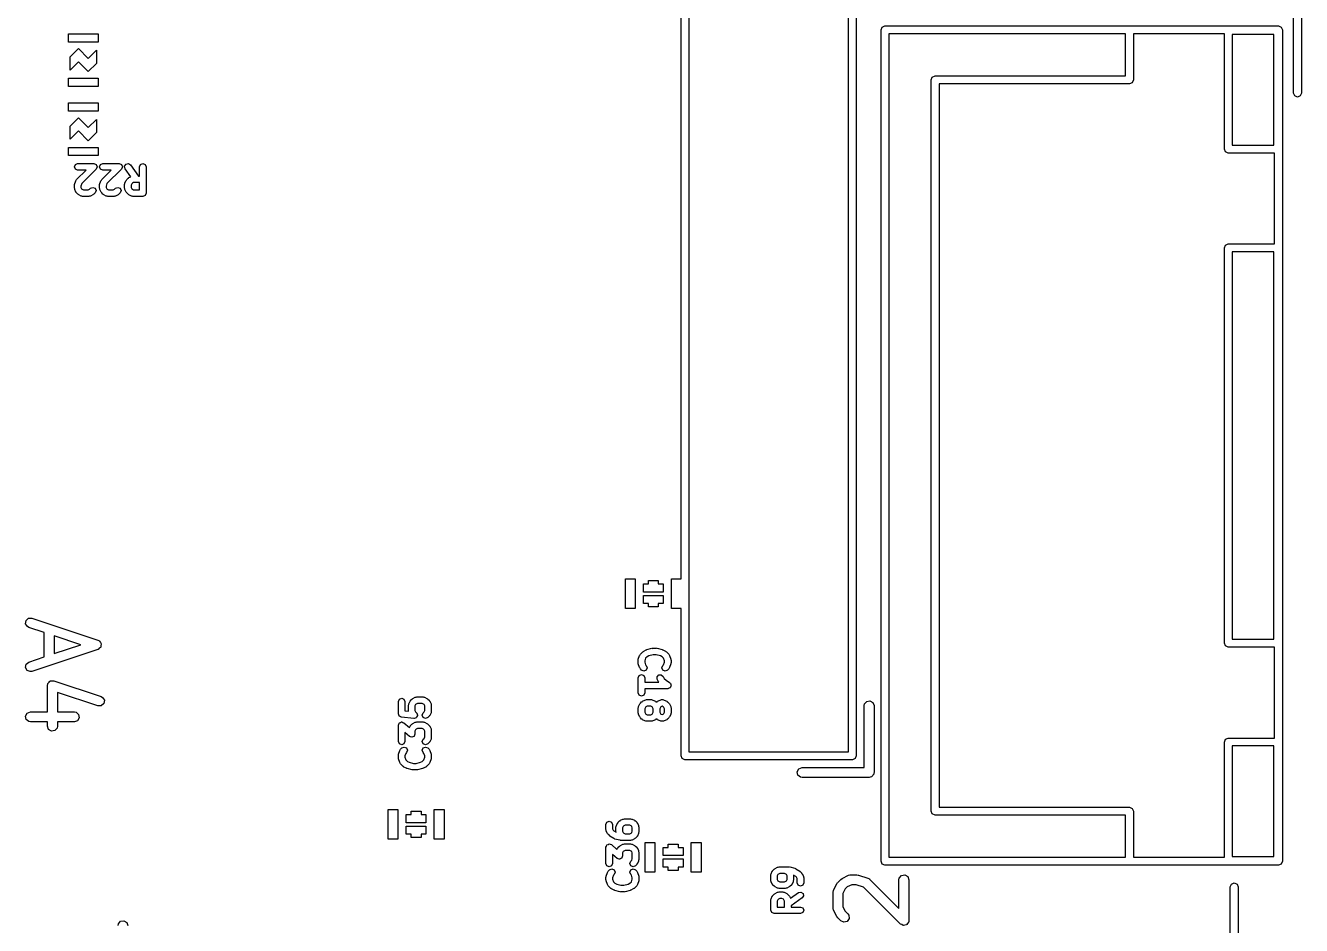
# Model space of a CAD drawing. Extents: x 99.7 to 144.3, y -109.9 to -50.
# Drawn here: x 124.97 to 144.34, y -94.03 to -80.37 of the extents above; entities that cross this region are included whole.
import ezdxf

# ---------------------------------------------------------------- set-up
doc = ezdxf.new("R2010")
doc.units = 0
doc.layers.add('BLACK', color=7, linetype='CONTINUOUS')

msp = doc.modelspace()

# ---------------------------------------------------------------- linework, layer by layer
at = {"layer": 'BLACK', "linetype": 'CONTINUOUS'}
for p, q in [((135.04, -71.2), (135.04, -91.4)), ((137.46, -91.4), (137.46, -71.2)), ((137.58, -71.14), (137.58, -91.46)), ((134.92, -88.775), (134.92, -73.925)), ((144.335, -80.15), (144.335, -81.4)), ((144.215, -81.4), (144.215, -80.21)), ((125.625, -80.625), (125.625, -80.5)), ((125.625, -80.5), (126.075, -80.5)), ((126.075, -80.5), (126.075, -80.625)), ((137.955, -80.44), (137.973, -80.3976)), ((137.955, -93.06), (137.955, -80.44)), ((137.973, -80.3976), (138.015, -80.38)), ((138.015, -80.38), (143.985, -80.38)), ((141.665, -80.5), (138.075, -80.5)), ((138.075, -80.5), (138.075, -93)), ((141.665, -81.14), (141.665, -80.5)), ((143.165, -80.5), (141.785, -80.5)), ((141.785, -80.5), (141.785, -81.2)), ((143.165, -82.25), (143.165, -80.5)), ((143.285, -80.51), (143.285, -82.19)), ((143.915, -80.51), (143.285, -80.51)), ((143.915, -82.19), (143.915, -80.51)), ((143.985, -80.38), (144.027, -80.3976)), ((144.027, -80.3976), (144.045, -80.44)), ((144.045, -80.44), (144.045, -93.06)), ((126.075, -80.625), (125.625, -80.625)), ((125.65, -80.85), (125.775, -80.725)), ((125.775, -80.725), (125.925, -80.875)), ((125.65, -81.05), (125.65, -80.85)), ((125.775, -80.925), (125.65, -81.05)), ((125.925, -81.075), (125.775, -80.925)), ((125.925, -80.875), (126.05, -80.75)), ((126.05, -80.75), (126.05, -80.95)), ((126.05, -80.95), (125.925, -81.075)), ((125.625, -81.3), (125.625, -81.175)), ((125.625, -81.175), (126.075, -81.175)), ((126.075, -81.3), (125.625, -81.3)), ((126.075, -81.175), (126.075, -81.3)), ((138.715, -81.2), (138.733, -81.1576)), ((138.715, -92.3), (138.715, -81.2)), ((138.733, -81.1576), (138.775, -81.14)), ((138.775, -81.14), (141.665, -81.14)), ((141.725, -81.26), (138.835, -81.26)), ((138.835, -81.26), (138.835, -92.24)), ((141.767, -81.2424), (141.725, -81.26)), ((141.785, -81.2), (141.767, -81.2424)), ((144.233, -81.4424), (144.215, -81.4)), ((144.275, -81.46), (144.233, -81.4424)), ((144.317, -81.4424), (144.275, -81.46)), ((144.335, -81.4), (144.317, -81.4424)), ((125.625, -81.675), (125.625, -81.55)), ((125.625, -81.55), (126.075, -81.55)), ((126.075, -81.675), (125.625, -81.675)), ((126.075, -81.55), (126.075, -81.675)), ((125.65, -81.9), (125.775, -81.775)), ((125.65, -82.1), (125.65, -81.9)), ((125.775, -81.775), (125.925, -81.925)), ((125.925, -81.925), (126.05, -81.8)), ((126.05, -81.8), (126.05, -82)), ((125.775, -81.975), (125.65, -82.1)), ((125.925, -82.125), (125.775, -81.975)), ((126.05, -82), (125.925, -82.125)), ((125.625, -82.35), (125.625, -82.225)), ((125.625, -82.225), (126.075, -82.225)), ((126.075, -82.225), (126.075, -82.35)), ((143.183, -82.2924), (143.165, -82.25)), ((143.285, -82.19), (143.915, -82.19)), ((126.075, -82.35), (125.625, -82.35)), ((125.729, -82.4837), (125.764, -82.469)), ((125.764, -82.469), (126.012, -82.469)), ((126.012, -82.469), (126.047, -82.4837)), ((126.11, -82.4837), (126.145, -82.469)), ((126.145, -82.469), (126.393, -82.469)), ((126.393, -82.469), (126.428, -82.4837)), ((126.477, -82.5104), (126.498, -82.4781)), ((126.498, -82.4781), (126.535, -82.4698)), ((126.535, -82.4698), (126.567, -82.4904)), ((126.719, -82.4837), (126.755, -82.469)), ((126.755, -82.469), (126.79, -82.4837)), ((143.225, -82.31), (143.183, -82.2924)), ((143.925, -82.31), (143.225, -82.31)), ((143.925, -83.69), (143.925, -82.31)), ((125.714, -82.519), (125.729, -82.4837)), ((125.729, -82.5544), (125.714, -82.519)), ((125.764, -82.569), (125.729, -82.5544)), ((125.748, -82.7123), (125.891, -82.569)), ((125.891, -82.569), (125.764, -82.569)), ((126.047, -82.5544), (125.827, -82.7746)), ((126.047, -82.4837), (126.062, -82.519)), ((126.062, -82.519), (126.047, -82.5544)), ((126.095, -82.519), (126.11, -82.4837)), ((126.11, -82.5544), (126.095, -82.519)), ((126.145, -82.569), (126.11, -82.5544)), ((126.129, -82.7123), (126.272, -82.569)), ((126.272, -82.569), (126.145, -82.569)), ((126.428, -82.5544), (126.208, -82.7746)), ((126.428, -82.4837), (126.443, -82.519)), ((126.443, -82.519), (126.428, -82.5544)), ((126.485, -82.5477), (126.477, -82.5104)), ((126.571, -82.6696), (126.485, -82.5477)), ((126.542, -82.6839), (126.571, -82.6696)), ((126.567, -82.4904), (126.686, -82.6595)), ((126.686, -82.6595), (126.705, -82.6595)), ((126.705, -82.519), (126.719, -82.4837)), ((126.705, -82.6595), (126.705, -82.519)), ((126.79, -82.4837), (126.805, -82.519)), ((126.805, -82.519), (126.805, -82.919)), ((125.714, -82.8048), (125.717, -82.7972)), ((125.714, -82.8429), (125.714, -82.8048)), ((125.719, -82.8536), (125.714, -82.8429)), ((125.717, -82.7889), (125.736, -82.7318)), ((125.717, -82.7972), (125.717, -82.7889)), ((125.72, -82.8652), (125.719, -82.8536)), ((125.739, -82.9033), (125.72, -82.8652)), ((125.736, -82.7318), (125.744, -82.723)), ((125.744, -82.723), (125.748, -82.7123)), ((125.827, -82.7746), (125.814, -82.8129)), ((125.814, -82.8129), (125.814, -82.8311)), ((125.814, -82.8311), (125.824, -82.8513)), ((125.824, -82.8513), (125.832, -82.8589)), ((125.832, -82.8589), (125.852, -82.869)), ((125.852, -82.869), (125.924, -82.869)), ((125.924, -82.869), (125.944, -82.8589)), ((125.944, -82.8589), (125.958, -82.8456)), ((125.958, -82.8456), (125.993, -82.831)), ((125.993, -82.831), (126.028, -82.8456)), ((126.028, -82.8456), (126.043, -82.881)), ((126.095, -82.8048), (126.098, -82.7972)), ((126.095, -82.8429), (126.095, -82.8048)), ((126.1, -82.8536), (126.095, -82.8429)), ((126.098, -82.789), (126.117, -82.7318)), ((126.098, -82.7972), (126.098, -82.789)), ((126.101, -82.8652), (126.1, -82.8536)), ((126.12, -82.9033), (126.101, -82.8652)), ((126.117, -82.7318), (126.124, -82.723)), ((126.124, -82.723), (126.129, -82.7123)), ((126.208, -82.7746), (126.195, -82.8129)), ((126.195, -82.8129), (126.195, -82.8311)), ((126.195, -82.8311), (126.205, -82.8513)), ((126.205, -82.8513), (126.213, -82.8589)), ((126.213, -82.8589), (126.233, -82.869)), ((126.233, -82.869), (126.305, -82.869)), ((126.305, -82.869), (126.325, -82.8589)), ((126.325, -82.8589), (126.338, -82.8456)), ((126.338, -82.8456), (126.374, -82.831)), ((126.374, -82.831), (126.409, -82.8456)), ((126.409, -82.8456), (126.424, -82.881)), ((126.476, -82.7857), (126.481, -82.775)), ((126.476, -82.8429), (126.476, -82.7857)), ((126.481, -82.8536), (126.476, -82.8429)), ((126.481, -82.7634), (126.501, -82.7253)), ((126.481, -82.775), (126.481, -82.7634)), ((126.481, -82.8652), (126.481, -82.8536)), ((126.501, -82.9033), (126.481, -82.8652)), ((126.501, -82.7253), (126.507, -82.7199)), ((126.507, -82.7199), (126.51, -82.7123)), ((126.51, -82.7123), (126.529, -82.6932)), ((126.529, -82.6932), (126.537, -82.6901)), ((126.537, -82.6901), (126.542, -82.6839)), ((126.586, -82.7772), (126.576, -82.7975)), ((126.576, -82.7975), (126.576, -82.8311)), ((126.576, -82.8311), (126.586, -82.8513)), ((126.594, -82.7697), (126.586, -82.7772)), ((126.586, -82.8513), (126.594, -82.8589)), ((126.614, -82.7595), (126.594, -82.7697)), ((126.594, -82.8589), (126.614, -82.869)), ((126.705, -82.7595), (126.614, -82.7595)), ((126.614, -82.869), (126.705, -82.869)), ((126.705, -82.869), (126.705, -82.7595)), ((125.745, -82.9087), (125.739, -82.9033)), ((125.748, -82.9163), (125.745, -82.9087)), ((125.767, -82.9354), (125.748, -82.9163)), ((125.775, -82.9385), (125.767, -82.9354)), ((125.78, -82.9447), (125.775, -82.9385)), ((125.818, -82.9638), (125.78, -82.9447)), ((125.83, -82.9646), (125.818, -82.9638)), ((125.84, -82.969), (125.83, -82.9646)), ((125.936, -82.969), (125.84, -82.969)), ((125.946, -82.9646), (125.936, -82.969)), ((125.958, -82.9638), (125.946, -82.9646)), ((125.996, -82.9447), (125.958, -82.9638)), ((126.002, -82.9385), (125.996, -82.9447)), ((126.009, -82.9354), (126.002, -82.9385)), ((126.028, -82.9163), (126.009, -82.9354)), ((126.043, -82.881), (126.028, -82.9163)), ((126.126, -82.9087), (126.12, -82.9033)), ((126.129, -82.9163), (126.126, -82.9087)), ((126.148, -82.9354), (126.129, -82.9163)), ((126.156, -82.9385), (126.148, -82.9354)), ((126.161, -82.9447), (126.156, -82.9385)), ((126.199, -82.9638), (126.161, -82.9447)), ((126.211, -82.9646), (126.199, -82.9638)), ((126.221, -82.969), (126.211, -82.9646)), ((126.317, -82.969), (126.221, -82.969)), ((126.327, -82.9646), (126.317, -82.969)), ((126.339, -82.9638), (126.327, -82.9646)), ((126.377, -82.9447), (126.339, -82.9638)), ((126.383, -82.9385), (126.377, -82.9447)), ((126.39, -82.9354), (126.383, -82.9385)), ((126.409, -82.9163), (126.39, -82.9354)), ((126.424, -82.881), (126.409, -82.9163)), ((126.507, -82.9087), (126.501, -82.9033)), ((126.51, -82.9163), (126.507, -82.9087)), ((126.529, -82.9354), (126.51, -82.9163)), ((126.537, -82.9385), (126.529, -82.9354)), ((126.542, -82.9447), (126.537, -82.9385)), ((126.58, -82.9638), (126.542, -82.9447)), ((126.592, -82.9646), (126.58, -82.9638)), ((126.602, -82.969), (126.592, -82.9646)), ((126.755, -82.969), (126.602, -82.969)), ((126.79, -82.9544), (126.755, -82.969)), ((126.805, -82.919), (126.79, -82.9544)), ((143.165, -83.75), (143.183, -83.7076)), ((143.165, -89.75), (143.165, -83.75)), ((143.183, -83.7076), (143.225, -83.69)), ((143.225, -83.69), (143.925, -83.69)), ((143.285, -83.81), (143.285, -89.69)), ((143.915, -83.81), (143.285, -83.81)), ((143.915, -89.69), (143.915, -83.81)), ((134.075, -89.225), (134.075, -88.775)), ((134.075, -88.775), (134.225, -88.775)), ((134.225, -88.775), (134.225, -89.225)), ((134.35, -88.975), (134.35, -88.85)), ((134.35, -88.85), (134.425, -88.85)), ((134.425, -88.85), (134.425, -88.8)), ((134.425, -88.8), (134.575, -88.8)), ((134.575, -88.8), (134.575, -88.85)), ((134.575, -88.85), (134.65, -88.85)), ((134.65, -88.85), (134.65, -88.975)), ((134.775, -89.225), (134.775, -88.775)), ((134.775, -88.775), (134.92, -88.775)), ((134.65, -88.975), (134.35, -88.975)), ((134.35, -89.15), (134.35, -89.025)), ((134.35, -89.025), (134.65, -89.025)), ((134.65, -89.025), (134.65, -89.15)), ((134.225, -89.225), (134.075, -89.225)), ((134.425, -89.15), (134.35, -89.15)), ((134.425, -89.2), (134.425, -89.15)), ((134.575, -89.2), (134.425, -89.2)), ((134.65, -89.15), (134.575, -89.15)), ((134.575, -89.15), (134.575, -89.2)), ((134.92, -89.225), (134.775, -89.225)), ((134.92, -91.46), (134.92, -89.225)), ((124.974, -89.4555), (124.982, -89.4048)), ((124.982, -89.4048), (125.02, -89.3707)), ((125.02, -89.3707), (125.071, -89.3693)), ((125.071, -89.3693), (126.071, -89.7027)), ((125.001, -89.4992), (124.974, -89.4555)), ((125.024, -89.5116), (125.001, -89.4992)), ((125.258, -89.5898), (125.024, -89.5116)), ((125.258, -89.9578), (125.258, -89.5898)), ((125.81, -89.7738), (125.408, -89.6398)), ((125.408, -89.6398), (125.408, -89.9078)), ((125.408, -89.9078), (125.81, -89.7738)), ((126.071, -89.7027), (126.094, -89.7151)), ((126.093, -89.8278), (126.075, -89.8436)), ((126.112, -89.8131), (126.093, -89.8278)), ((126.094, -89.7151), (126.095, -89.7169)), ((126.095, -89.7169), (126.097, -89.7177)), ((126.097, -89.7177), (126.109, -89.7386)), ((126.109, -89.7386), (126.121, -89.7588)), ((126.114, -89.8095), (126.112, -89.811)), ((126.112, -89.811), (126.112, -89.8131)), ((126.117, -89.7861), (126.114, -89.8095)), ((126.122, -89.7628), (126.117, -89.7861)), ((126.121, -89.7588), (126.121, -89.7609)), ((126.121, -89.7609), (126.122, -89.7628)), ((134.402, -89.8467), (134.478, -89.8277)), ((134.478, -89.8277), (134.485, -89.8286)), ((134.485, -89.8286), (134.49, -89.8262)), ((134.49, -89.8262), (134.548, -89.8262)), ((134.548, -89.8262), (134.553, -89.8286)), ((134.553, -89.8286), (134.56, -89.8277)), ((134.56, -89.8277), (134.636, -89.8467)), ((143.183, -89.7924), (143.165, -89.75)), ((143.225, -89.81), (143.183, -89.7924)), ((143.925, -89.81), (143.225, -89.81)), ((143.285, -89.69), (143.915, -89.69)), ((143.925, -91.19), (143.925, -89.81)), ((125.024, -90.036), (125.258, -89.9578)), ((126.071, -89.845), (125.071, -90.1783)), ((126.073, -89.8436), (126.071, -89.845)), ((126.075, -89.8436), (126.073, -89.8436)), ((134.269, -90.0095), (134.272, -90.0019)), ((134.269, -90.0476), (134.269, -90.0095)), ((134.272, -89.9937), (134.291, -89.9366)), ((134.272, -90.0019), (134.272, -89.9937)), ((134.291, -89.9366), (134.298, -89.9278)), ((134.298, -89.9278), (134.303, -89.917)), ((134.303, -89.917), (134.341, -89.8789)), ((134.341, -89.8789), (134.348, -89.8758)), ((134.348, -89.8758), (134.354, -89.8696)), ((134.354, -89.8696), (134.392, -89.8505)), ((134.382, -89.9794), (134.369, -90.0176)), ((134.369, -90.0176), (134.369, -90.0395)), ((134.406, -89.9554), (134.382, -89.9794)), ((134.392, -89.8505), (134.398, -89.8501)), ((134.398, -89.8501), (134.402, -89.8467)), ((134.432, -89.9424), (134.406, -89.9554)), ((134.497, -89.9262), (134.432, -89.9424)), ((134.541, -89.9262), (134.497, -89.9262)), ((134.606, -89.9424), (134.541, -89.9262)), ((134.632, -89.9554), (134.606, -89.9424)), ((134.656, -89.9794), (134.632, -89.9554)), ((134.636, -89.8467), (134.641, -89.8501)), ((134.641, -89.8501), (134.646, -89.8505)), ((134.646, -89.8505), (134.684, -89.8696)), ((134.669, -90.0176), (134.656, -89.9794)), ((134.669, -90.0395), (134.669, -90.0176)), ((134.684, -89.8696), (134.69, -89.8758)), ((134.69, -89.8758), (134.697, -89.8789)), ((134.697, -89.8789), (134.735, -89.917)), ((134.735, -89.917), (134.74, -89.9278)), ((134.74, -89.9278), (134.747, -89.9366)), ((134.747, -89.9366), (134.766, -89.9937)), ((134.766, -89.9937), (134.766, -90.0019)), ((134.766, -90.0019), (134.769, -90.0095)), ((134.769, -90.0095), (134.769, -90.0476)), ((124.973, -90.1181), (124.984, -90.0679)), ((124.998, -90.1633), (124.973, -90.1181)), ((124.984, -90.0679), (125.024, -90.036)), ((125.046, -90.1821), (124.998, -90.1633)), ((125.071, -90.1783), (125.046, -90.1821)), ((134.272, -90.0552), (134.269, -90.0476)), ((134.272, -90.0634), (134.272, -90.0552)), ((134.291, -90.1206), (134.272, -90.0634)), ((134.284, -90.2408), (134.319, -90.2262)), ((134.298, -90.1294), (134.291, -90.1206)), ((134.303, -90.1401), (134.298, -90.1294)), ((134.322, -90.1592), (134.303, -90.1401)), ((134.319, -90.2262), (134.354, -90.2408)), ((134.357, -90.1738), (134.322, -90.1592)), ((134.392, -90.1592), (134.357, -90.1738)), ((134.369, -90.0395), (134.382, -90.0778)), ((134.382, -90.0778), (134.392, -90.0885)), ((134.392, -90.0885), (134.407, -90.1238)), ((134.407, -90.1238), (134.392, -90.1592)), ((134.631, -90.1238), (134.646, -90.0885)), ((134.646, -90.1592), (134.631, -90.1238)), ((134.646, -90.0885), (134.656, -90.0778)), ((134.681, -90.1738), (134.646, -90.1592)), ((134.656, -90.0778), (134.669, -90.0395)), ((134.716, -90.1592), (134.681, -90.1738)), ((134.735, -90.1401), (134.716, -90.1592)), ((134.74, -90.1294), (134.735, -90.1401)), ((134.747, -90.1206), (134.74, -90.1294)), ((134.766, -90.0634), (134.747, -90.1206)), ((134.769, -90.0476), (134.766, -90.0552)), ((134.766, -90.0552), (134.766, -90.0634)), ((125.306, -90.3929), (125.31, -90.3672)), ((125.306, -90.794), (125.306, -90.3929)), ((125.31, -90.3672), (125.314, -90.3628)), ((125.314, -90.3628), (125.315, -90.3571)), ((125.315, -90.3571), (125.33, -90.3436)), ((125.33, -90.3436), (125.343, -90.3279)), ((125.343, -90.3279), (125.349, -90.3269)), ((125.349, -90.3269), (125.353, -90.3231)), ((125.353, -90.3231), (125.374, -90.3225)), ((125.374, -90.3225), (125.394, -90.319)), ((125.394, -90.319), (125.399, -90.3219)), ((125.399, -90.3219), (125.405, -90.3217)), ((125.405, -90.3217), (126.119, -90.5598)), ((134.269, -90.2762), (134.284, -90.2408)), ((134.269, -90.5048), (134.269, -90.2762)), ((134.354, -90.2408), (134.369, -90.2762)), ((134.369, -90.2762), (134.369, -90.3405)), ((134.369, -90.3405), (134.584, -90.3405)), ((134.557, -90.2604), (134.582, -90.2315)), ((134.56, -90.2986), (134.557, -90.2604)), ((134.579, -90.3366), (134.56, -90.2986)), ((134.584, -90.3405), (134.579, -90.3366)), ((134.582, -90.2315), (134.621, -90.2288)), ((134.621, -90.2288), (134.649, -90.2538)), ((134.649, -90.2538), (134.665, -90.2847)), ((134.665, -90.2847), (134.694, -90.3135)), ((134.694, -90.3135), (134.747, -90.3489)), ((134.747, -90.3489), (134.75, -90.3532)), ((134.75, -90.3532), (134.754, -90.3551)), ((134.754, -90.3551), (134.76, -90.3686)), ((134.761, -90.4182), (134.756, -90.4211)), ((134.76, -90.3686), (134.768, -90.3807)), ((134.763, -90.4039), (134.761, -90.4182)), ((134.769, -90.3905), (134.763, -90.4039)), ((134.768, -90.3807), (134.767, -90.3857)), ((134.767, -90.3857), (134.769, -90.3905)), ((126.072, -90.7021), (125.456, -90.4969)), ((125.456, -90.4969), (125.456, -90.794)), ((126.119, -90.5598), (126.142, -90.5722)), ((126.142, -90.5722), (126.169, -90.6159)), ((130.631, -90.6333), (130.646, -90.598)), ((130.646, -90.598), (130.681, -90.5833)), ((130.681, -90.5833), (130.716, -90.598)), ((130.716, -90.598), (130.731, -90.6333)), ((130.817, -90.617), (130.836, -90.598)), ((130.836, -90.598), (130.844, -90.5948)), ((130.844, -90.5948), (130.849, -90.5886)), ((130.849, -90.5886), (130.887, -90.5696)), ((130.887, -90.5696), (130.899, -90.5687)), ((130.899, -90.5687), (130.91, -90.5643)), ((130.91, -90.5643), (131.005, -90.5643)), ((131.005, -90.5643), (131.016, -90.5687)), ((131.016, -90.5687), (131.027, -90.5696)), ((131.027, -90.5696), (131.065, -90.5886)), ((131.065, -90.5886), (131.071, -90.5948)), ((131.071, -90.5948), (131.078, -90.598)), ((131.078, -90.598), (131.097, -90.617)), ((134.284, -90.5401), (134.269, -90.5048)), ((134.319, -90.5548), (134.284, -90.5401)), ((134.354, -90.5401), (134.319, -90.5548)), ((134.335, -90.6315), (134.373, -90.6124)), ((134.369, -90.5048), (134.354, -90.5401)), ((134.719, -90.4405), (134.369, -90.4405)), ((134.369, -90.4405), (134.369, -90.5048)), ((134.373, -90.6124), (134.384, -90.6116)), ((134.384, -90.6116), (134.395, -90.6071)), ((134.395, -90.6071), (134.471, -90.6071)), ((134.471, -90.6071), (134.482, -90.6116)), ((134.482, -90.6116), (134.494, -90.6124)), ((134.494, -90.6124), (134.532, -90.6315)), ((134.563, -90.6315), (134.601, -90.6124)), ((134.601, -90.6124), (134.613, -90.6116)), ((134.613, -90.6116), (134.624, -90.6071)), ((134.624, -90.6071), (134.643, -90.6071)), ((134.643, -90.6071), (134.654, -90.6116)), ((134.654, -90.6116), (134.665, -90.6124)), ((134.665, -90.6124), (134.703, -90.6315)), ((134.724, -90.4385), (134.719, -90.4405)), ((134.729, -90.4395), (134.724, -90.4385)), ((134.741, -90.4314), (134.729, -90.4395)), ((134.754, -90.4258), (134.741, -90.4314)), ((134.756, -90.4211), (134.754, -90.4258)), ((124.999, -90.8116), (125.048, -90.794)), ((125.048, -90.794), (125.306, -90.794)), ((125.456, -90.794), (125.714, -90.794)), ((125.714, -90.794), (125.74, -90.7986)), ((125.74, -90.7986), (125.779, -90.8315)), ((126.123, -90.7007), (126.072, -90.7021)), ((126.161, -90.6667), (126.123, -90.7007)), ((126.169, -90.6159), (126.161, -90.6667)), ((130.631, -90.8238), (130.631, -90.6333)), ((130.731, -90.6333), (130.731, -90.7786)), ((130.731, -90.7786), (130.783, -90.7838)), ((130.783, -90.6905), (130.788, -90.6797)), ((130.783, -90.7838), (130.783, -90.6905)), ((130.788, -90.6797), (130.789, -90.6681)), ((130.789, -90.6681), (130.808, -90.63)), ((130.808, -90.63), (130.814, -90.6246)), ((130.814, -90.6246), (130.817, -90.617)), ((130.893, -90.682), (130.883, -90.7023)), ((130.883, -90.7023), (130.883, -90.7739)), ((130.883, -90.7739), (130.893, -90.7942)), ((130.901, -90.6744), (130.893, -90.682)), ((130.893, -90.7942), (130.907, -90.8075)), ((130.921, -90.6643), (130.901, -90.6744)), ((130.907, -90.8075), (130.908, -90.8099)), ((130.993, -90.6643), (130.921, -90.6643)), ((131.013, -90.6744), (130.993, -90.6643)), ((130.993, -90.8429), (131.008, -90.8075)), ((131.008, -90.8075), (131.021, -90.7942)), ((131.021, -90.682), (131.013, -90.6744)), ((131.031, -90.7023), (131.021, -90.682)), ((131.021, -90.7942), (131.031, -90.7739)), ((131.031, -90.7739), (131.031, -90.7023)), ((131.097, -90.617), (131.1, -90.6246)), ((131.1, -90.6246), (131.107, -90.63)), ((131.107, -90.63), (131.126, -90.6681)), ((131.126, -90.6681), (131.126, -90.6797)), ((131.126, -90.6797), (131.131, -90.6905)), ((131.131, -90.7857), (131.126, -90.7965)), ((131.126, -90.7965), (131.126, -90.8081)), ((131.131, -90.6905), (131.131, -90.7857)), ((134.269, -90.7333), (134.274, -90.7226)), ((134.269, -90.8095), (134.269, -90.7333)), ((134.274, -90.711), (134.293, -90.6729)), ((134.274, -90.7226), (134.274, -90.711)), ((134.293, -90.6729), (134.3, -90.6675)), ((134.3, -90.6675), (134.303, -90.6599)), ((134.303, -90.6599), (134.322, -90.6408)), ((134.322, -90.6408), (134.329, -90.6377)), ((134.329, -90.6377), (134.335, -90.6315)), ((134.379, -90.7249), (134.369, -90.7451)), ((134.369, -90.7451), (134.369, -90.7977)), ((134.369, -90.7977), (134.379, -90.818)), ((134.387, -90.7173), (134.379, -90.7249)), ((134.407, -90.7071), (134.387, -90.7173)), ((134.46, -90.7071), (134.407, -90.7071)), ((134.48, -90.7173), (134.46, -90.7071)), ((134.487, -90.7249), (134.48, -90.7173)), ((134.498, -90.7451), (134.487, -90.7249)), ((134.487, -90.818), (134.498, -90.7977)), ((134.498, -90.7977), (134.498, -90.7451)), ((134.532, -90.6315), (134.537, -90.6377)), ((134.537, -90.6377), (134.545, -90.6408)), ((134.545, -90.6408), (134.548, -90.6436)), ((134.548, -90.6436), (134.55, -90.6408)), ((134.55, -90.6408), (134.558, -90.6377)), ((134.558, -90.6377), (134.563, -90.6315)), ((134.608, -90.7249), (134.598, -90.7451)), ((134.598, -90.7451), (134.598, -90.7977)), ((134.598, -90.7977), (134.608, -90.818)), ((134.615, -90.7173), (134.608, -90.7249)), ((134.633, -90.7083), (134.615, -90.7173)), ((134.651, -90.7173), (134.633, -90.7083)), ((134.659, -90.7249), (134.651, -90.7173)), ((134.669, -90.7451), (134.659, -90.7249)), ((134.659, -90.818), (134.669, -90.7977)), ((134.669, -90.7977), (134.669, -90.7451)), ((134.703, -90.6315), (134.709, -90.6377)), ((134.709, -90.6377), (134.716, -90.6408)), ((134.716, -90.6408), (134.735, -90.6599)), ((134.735, -90.6599), (134.739, -90.6675)), ((134.739, -90.6675), (134.745, -90.6729)), ((134.745, -90.6729), (134.764, -90.711)), ((134.764, -90.711), (134.765, -90.7226)), ((134.765, -90.7226), (134.769, -90.7333)), ((134.769, -90.7333), (134.769, -90.8095)), ((137.699, -90.698), (137.704, -90.6723)), ((137.699, -91.639), (137.699, -90.698)), ((137.704, -90.6723), (137.737, -90.633)), ((137.737, -90.633), (137.787, -90.6241)), ((137.787, -90.6241), (137.831, -90.6498)), ((137.831, -90.6498), (137.849, -90.698)), ((137.849, -90.698), (137.849, -91.714)), ((124.974, -90.856), (124.999, -90.8116)), ((124.983, -90.9065), (124.974, -90.856)), ((125.022, -90.9395), (124.983, -90.9065)), ((125.048, -90.944), (125.022, -90.9395)), ((125.306, -90.944), (125.048, -90.944)), ((125.306, -91.0119), (125.306, -90.944)), ((125.714, -90.944), (125.456, -90.944)), ((125.456, -90.944), (125.456, -91.0119)), ((125.762, -90.9265), (125.714, -90.944)), ((125.788, -90.8821), (125.762, -90.9265)), ((125.779, -90.8315), (125.788, -90.8821)), ((130.637, -90.8394), (130.631, -90.8238)), ((130.631, -90.9952), (130.638, -90.979)), ((130.631, -91.2429), (130.631, -90.9952)), ((130.642, -90.8555), (130.637, -90.8394)), ((130.638, -90.979), (130.643, -90.9623)), ((130.645, -90.8567), (130.642, -90.8555)), ((130.643, -90.9623), (130.645, -90.9615)), ((130.646, -90.8592), (130.645, -90.8567)), ((130.645, -90.9615), (130.646, -90.9599)), ((130.661, -90.8656), (130.646, -90.8592)), ((130.646, -90.9599), (130.662, -90.9532)), ((130.676, -90.8736), (130.661, -90.8656)), ((130.662, -90.9532), (130.678, -90.9453)), ((130.866, -90.8926), (130.676, -90.8736)), ((130.678, -90.9453), (130.679, -90.9459)), ((130.679, -90.9459), (130.681, -90.9452)), ((130.681, -90.9452), (130.697, -90.952)), ((130.697, -90.952), (130.714, -90.9576)), ((130.714, -90.9576), (130.798, -91.0309)), ((130.814, -91.0056), (130.817, -90.998)), ((130.817, -90.998), (130.836, -90.9789)), ((130.836, -90.9789), (130.844, -90.9758)), ((130.844, -90.9758), (130.849, -90.9696)), ((130.849, -90.9696), (130.887, -90.9505)), ((130.869, -90.8918), (130.866, -90.8926)), ((130.871, -90.8929), (130.869, -90.8918)), ((130.887, -90.8864), (130.871, -90.8929)), ((130.903, -90.8816), (130.887, -90.8864)), ((130.887, -90.9505), (130.899, -90.9497)), ((130.899, -90.9497), (130.91, -90.9452)), ((130.904, -90.8792), (130.903, -90.8816)), ((130.907, -90.8782), (130.904, -90.8792)), ((130.913, -90.8627), (130.907, -90.8782)), ((130.908, -90.8099), (130.91, -90.8112)), ((130.91, -90.8112), (130.915, -90.8273)), ((130.91, -90.9452), (131.005, -90.9452)), ((130.921, -90.8478), (130.913, -90.8627)), ((130.915, -90.8273), (130.921, -90.8429)), ((130.921, -90.8429), (130.92, -90.8453)), ((130.92, -90.8453), (130.921, -90.8478)), ((131.008, -90.8782), (130.993, -90.8429)), ((131.005, -90.9452), (131.016, -90.9497)), ((131.043, -90.8929), (131.008, -90.8782)), ((131.016, -90.9497), (131.027, -90.9505)), ((131.027, -90.9505), (131.065, -90.9696)), ((131.078, -90.8782), (131.043, -90.8929)), ((131.065, -90.9696), (131.071, -90.9758)), ((131.071, -90.9758), (131.078, -90.9789)), ((131.097, -90.8592), (131.078, -90.8782)), ((131.078, -90.9789), (131.097, -90.998)), ((131.1, -90.8516), (131.097, -90.8592)), ((131.097, -90.998), (131.1, -91.0056)), ((131.107, -90.8462), (131.1, -90.8516)), ((131.126, -90.8081), (131.107, -90.8462)), ((134.274, -90.8203), (134.269, -90.8095)), ((134.274, -90.8319), (134.274, -90.8203)), ((134.293, -90.87), (134.274, -90.8319)), ((134.3, -90.8754), (134.293, -90.87)), ((134.303, -90.883), (134.3, -90.8754)), ((134.322, -90.902), (134.303, -90.883)), ((134.329, -90.9052), (134.322, -90.902)), ((134.335, -90.9114), (134.329, -90.9052)), ((134.373, -90.9304), (134.335, -90.9114)), ((134.384, -90.9313), (134.373, -90.9304)), ((134.379, -90.818), (134.387, -90.8256)), ((134.395, -90.9357), (134.384, -90.9313)), ((134.387, -90.8256), (134.407, -90.8357)), ((134.471, -90.9357), (134.395, -90.9357)), ((134.407, -90.8357), (134.46, -90.8357)), ((134.46, -90.8357), (134.48, -90.8256)), ((134.482, -90.9313), (134.471, -90.9357)), ((134.48, -90.8256), (134.487, -90.818)), ((134.494, -90.9304), (134.482, -90.9313)), ((134.532, -90.9114), (134.494, -90.9304)), ((134.537, -90.9052), (134.532, -90.9114)), ((134.545, -90.902), (134.537, -90.9052)), ((134.548, -90.8993), (134.545, -90.902)), ((134.55, -90.902), (134.548, -90.8993)), ((134.558, -90.9052), (134.55, -90.902)), ((134.563, -90.9114), (134.558, -90.9052)), ((134.601, -90.9304), (134.563, -90.9114)), ((134.613, -90.9313), (134.601, -90.9304)), ((134.608, -90.818), (134.615, -90.8256)), ((134.624, -90.9357), (134.613, -90.9313)), ((134.615, -90.8256), (134.633, -90.8346)), ((134.643, -90.9357), (134.624, -90.9357)), ((134.633, -90.8346), (134.651, -90.8256)), ((134.654, -90.9313), (134.643, -90.9357)), ((134.651, -90.8256), (134.659, -90.818)), ((134.665, -90.9304), (134.654, -90.9313)), ((134.703, -90.9114), (134.665, -90.9304)), ((134.709, -90.9052), (134.703, -90.9114)), ((134.716, -90.902), (134.709, -90.9052)), ((134.735, -90.883), (134.716, -90.902)), ((134.739, -90.8754), (134.735, -90.883)), ((134.745, -90.87), (134.739, -90.8754)), ((134.764, -90.8319), (134.745, -90.87)), ((134.765, -90.8203), (134.764, -90.8319)), ((134.769, -90.8095), (134.765, -90.8203)), ((125.323, -91.0601), (125.306, -91.0119)), ((125.368, -91.0858), (125.323, -91.0601)), ((125.418, -91.0769), (125.368, -91.0858)), ((125.451, -91.0376), (125.418, -91.0769)), ((125.456, -91.0119), (125.451, -91.0376)), ((130.8, -91.1662), (130.731, -91.1054)), ((130.731, -91.1054), (130.731, -91.2429)), ((130.798, -91.0309), (130.808, -91.011)), ((130.817, -91.1718), (130.8, -91.1662)), ((130.808, -91.011), (130.814, -91.0056)), ((130.833, -91.1786), (130.817, -91.1718)), ((130.835, -91.1779), (130.833, -91.1786)), ((130.837, -91.1785), (130.835, -91.1779)), ((130.852, -91.1707), (130.837, -91.1785)), ((130.869, -91.1639), (130.852, -91.1707)), ((130.871, -91.1615), (130.869, -91.1623)), ((130.869, -91.1623), (130.869, -91.1639)), ((130.877, -91.1448), (130.871, -91.1615)), ((130.883, -91.1286), (130.877, -91.1448)), ((130.893, -91.063), (130.883, -91.0832)), ((130.883, -91.0832), (130.883, -91.1286)), ((130.901, -91.0554), (130.893, -91.063)), ((130.921, -91.0452), (130.901, -91.0554)), ((130.993, -91.0452), (130.921, -91.0452)), ((131.013, -91.0554), (130.993, -91.0452)), ((131.008, -91.2075), (131.021, -91.1942)), ((131.021, -91.063), (131.013, -91.0554)), ((131.031, -91.0832), (131.021, -91.063)), ((131.021, -91.1942), (131.031, -91.1739)), ((131.031, -91.1739), (131.031, -91.0832)), ((131.1, -91.0056), (131.107, -91.011)), ((131.107, -91.011), (131.126, -91.0491)), ((131.126, -91.0491), (131.126, -91.0607)), ((131.126, -91.0607), (131.131, -91.0714)), ((131.131, -91.1857), (131.126, -91.1965)), ((131.131, -91.0714), (131.131, -91.1857)), ((143.183, -91.2076), (143.225, -91.19)), ((143.225, -91.19), (143.925, -91.19)), ((130.646, -91.2782), (130.631, -91.2429)), ((130.634, -91.4366), (130.653, -91.3794)), ((130.681, -91.2929), (130.646, -91.2782)), ((130.653, -91.3794), (130.66, -91.3706)), ((130.66, -91.3706), (130.665, -91.3599)), ((130.665, -91.3599), (130.684, -91.3408)), ((130.716, -91.2782), (130.681, -91.2929)), ((130.684, -91.3408), (130.719, -91.3262)), ((130.731, -91.2429), (130.716, -91.2782)), ((130.719, -91.3262), (130.754, -91.3408)), ((130.754, -91.3408), (130.769, -91.3762)), ((130.769, -91.3762), (130.754, -91.4115)), ((130.993, -91.2429), (131.008, -91.2075)), ((131.008, -91.2782), (130.993, -91.2429)), ((130.993, -91.3762), (131.008, -91.3408)), ((131.008, -91.4115), (130.993, -91.3762)), ((131.043, -91.2929), (131.008, -91.2782)), ((131.008, -91.3408), (131.043, -91.3262)), ((131.078, -91.2782), (131.043, -91.2929)), ((131.043, -91.3262), (131.078, -91.3408)), ((131.097, -91.2592), (131.078, -91.2782)), ((131.078, -91.3408), (131.097, -91.3599)), ((131.1, -91.2516), (131.097, -91.2592)), ((131.097, -91.3599), (131.102, -91.3706)), ((131.107, -91.2462), (131.1, -91.2516)), ((131.102, -91.3706), (131.109, -91.3794)), ((131.126, -91.2081), (131.107, -91.2462)), ((131.109, -91.3794), (131.128, -91.4366)), ((131.126, -91.1965), (131.126, -91.2081)), ((143.165, -91.25), (143.183, -91.2076)), ((143.165, -93), (143.165, -91.25)), ((143.285, -91.31), (143.285, -92.99)), ((143.915, -91.31), (143.285, -91.31)), ((143.915, -92.99), (143.915, -91.31)), ((130.631, -91.4524), (130.634, -91.4448)), ((130.631, -91.4905), (130.631, -91.4524)), ((130.634, -91.4981), (130.631, -91.4905)), ((130.634, -91.4448), (130.634, -91.4366)), ((130.634, -91.5063), (130.634, -91.4981)), ((130.653, -91.5634), (130.634, -91.5063)), ((130.66, -91.5722), (130.653, -91.5634)), ((130.665, -91.583), (130.66, -91.5722)), ((130.744, -91.4222), (130.731, -91.4605)), ((130.731, -91.4605), (130.731, -91.4824)), ((130.731, -91.4824), (130.744, -91.5206)), ((130.754, -91.4115), (130.744, -91.4222)), ((130.744, -91.5206), (130.768, -91.5446)), ((130.768, -91.5446), (130.794, -91.5576)), ((130.794, -91.5576), (130.859, -91.5738)), ((130.859, -91.5738), (130.903, -91.5738)), ((130.903, -91.5738), (130.968, -91.5576)), ((130.968, -91.5576), (130.994, -91.5446)), ((130.994, -91.5446), (131.018, -91.5206)), ((131.018, -91.4222), (131.008, -91.4115)), ((131.031, -91.4605), (131.018, -91.4222)), ((131.018, -91.5206), (131.031, -91.4824)), ((131.031, -91.4824), (131.031, -91.4605)), ((131.102, -91.5722), (131.097, -91.583)), ((131.109, -91.5634), (131.102, -91.5722)), ((131.128, -91.5063), (131.109, -91.5634)), ((131.128, -91.4366), (131.128, -91.4448)), ((131.128, -91.4448), (131.131, -91.4524)), ((131.131, -91.4905), (131.128, -91.4981)), ((131.128, -91.4981), (131.128, -91.5063)), ((131.131, -91.4524), (131.131, -91.4905)), ((134.938, -91.5024), (134.92, -91.46)), ((134.98, -91.52), (134.938, -91.5024)), ((137.52, -91.52), (134.98, -91.52)), ((135.04, -91.4), (137.46, -91.4)), ((137.562, -91.5024), (137.52, -91.52)), ((137.58, -91.46), (137.562, -91.5024)), ((130.703, -91.6211), (130.665, -91.583)), ((130.71, -91.6242), (130.703, -91.6211)), ((130.716, -91.6304), (130.71, -91.6242)), ((130.754, -91.6495), (130.716, -91.6304)), ((130.759, -91.6499), (130.754, -91.6495)), ((130.764, -91.6533), (130.759, -91.6499)), ((130.84, -91.6723), (130.764, -91.6533)), ((130.847, -91.6714), (130.84, -91.6723)), ((130.852, -91.6738), (130.847, -91.6714)), ((130.91, -91.6738), (130.852, -91.6738)), ((130.915, -91.6714), (130.91, -91.6738)), ((130.922, -91.6723), (130.915, -91.6714)), ((130.998, -91.6533), (130.922, -91.6723)), ((131.002, -91.6499), (130.998, -91.6533)), ((131.008, -91.6495), (131.002, -91.6499)), ((131.046, -91.6304), (131.008, -91.6495)), ((131.052, -91.6242), (131.046, -91.6304)), ((131.059, -91.6211), (131.052, -91.6242)), ((131.097, -91.583), (131.059, -91.6211)), ((136.684, -91.701), (136.71, -91.6565)), ((136.693, -91.7515), (136.684, -91.701)), ((136.732, -91.7845), (136.693, -91.7515)), ((136.71, -91.6565), (136.758, -91.639)), ((136.758, -91.639), (137.699, -91.639)), ((137.816, -91.7738), (137.812, -91.779)), ((137.822, -91.7715), (137.816, -91.7738)), ((137.832, -91.7546), (137.822, -91.7715)), ((137.844, -91.7397), (137.832, -91.7546)), ((137.846, -91.7299), (137.844, -91.7397)), ((137.848, -91.727), (137.846, -91.7299)), ((137.849, -91.714), (137.847, -91.7237)), ((137.847, -91.7237), (137.848, -91.727)), ((136.758, -91.789), (136.732, -91.7845)), ((137.774, -91.789), (136.758, -91.789)), ((137.792, -91.7823), (137.774, -91.789)), ((137.812, -91.779), (137.792, -91.7823)), ((130.475, -92.725), (130.475, -92.275)), ((130.475, -92.275), (130.625, -92.275)), ((130.625, -92.275), (130.625, -92.725)), ((130.75, -92.475), (130.75, -92.35)), ((130.75, -92.35), (130.825, -92.35)), ((130.825, -92.35), (130.825, -92.3)), ((130.825, -92.3), (130.975, -92.3)), ((130.975, -92.3), (130.975, -92.35)), ((130.975, -92.35), (131.05, -92.35)), ((131.05, -92.35), (131.05, -92.475)), ((131.175, -92.725), (131.175, -92.275)), ((131.175, -92.275), (131.325, -92.275)), ((131.325, -92.275), (131.325, -92.725)), ((138.733, -92.3424), (138.715, -92.3)), ((138.775, -92.36), (138.733, -92.3424)), ((138.835, -92.24), (141.725, -92.24)), ((141.725, -92.24), (141.767, -92.2576)), ((141.767, -92.2576), (141.785, -92.3)), ((141.785, -92.3), (141.785, -93)), ((131.05, -92.475), (130.75, -92.475)), ((130.75, -92.65), (130.75, -92.525)), ((130.75, -92.525), (131.05, -92.525)), ((131.05, -92.525), (131.05, -92.65)), ((133.781, -92.5024), (133.796, -92.467)), ((133.781, -92.5786), (133.781, -92.5024)), ((133.796, -92.467), (133.831, -92.4524)), ((133.831, -92.4524), (133.866, -92.467)), ((133.866, -92.467), (133.881, -92.5024)), ((133.881, -92.5024), (133.881, -92.5668)), ((133.933, -92.5405), (133.938, -92.5297)), ((133.933, -92.6167), (133.933, -92.5405)), ((133.938, -92.5297), (133.939, -92.5181)), ((133.939, -92.5181), (133.958, -92.48)), ((133.958, -92.48), (133.964, -92.4746)), ((133.964, -92.4746), (133.967, -92.467)), ((133.967, -92.467), (133.986, -92.448)), ((133.986, -92.448), (133.994, -92.4448)), ((133.994, -92.4448), (133.999, -92.4386)), ((133.999, -92.4386), (134.037, -92.4196)), ((134.043, -92.532), (134.033, -92.5523)), ((134.037, -92.4196), (134.049, -92.4187)), ((134.051, -92.5244), (134.043, -92.532)), ((134.049, -92.4187), (134.06, -92.4143)), ((134.071, -92.5143), (134.051, -92.5244)), ((134.06, -92.4143), (134.155, -92.4143)), ((134.143, -92.5143), (134.071, -92.5143)), ((134.163, -92.5244), (134.143, -92.5143)), ((134.155, -92.4143), (134.166, -92.4187)), ((134.171, -92.532), (134.163, -92.5244)), ((134.166, -92.4187), (134.177, -92.4196)), ((134.181, -92.5523), (134.171, -92.532)), ((134.177, -92.4196), (134.215, -92.4386)), ((134.215, -92.4386), (134.221, -92.4448)), ((134.221, -92.4448), (134.228, -92.448)), ((134.228, -92.448), (134.247, -92.467)), ((134.247, -92.467), (134.25, -92.4746)), ((134.25, -92.4746), (134.257, -92.48)), ((134.257, -92.48), (134.276, -92.5181)), ((134.276, -92.5181), (134.276, -92.5297)), ((134.276, -92.5297), (134.281, -92.5405)), ((134.281, -92.5405), (134.281, -92.6167)), ((141.665, -92.36), (138.775, -92.36)), ((141.665, -93), (141.665, -92.36)), ((130.625, -92.725), (130.475, -92.725)), ((130.825, -92.65), (130.75, -92.65)), ((130.825, -92.7), (130.825, -92.65)), ((130.975, -92.7), (130.825, -92.7)), ((131.05, -92.65), (130.975, -92.65)), ((130.975, -92.65), (130.975, -92.7)), ((131.325, -92.725), (131.175, -92.725)), ((133.785, -92.5893), (133.781, -92.5786)), ((133.786, -92.6009), (133.785, -92.5893)), ((133.805, -92.639), (133.786, -92.6009)), ((133.811, -92.6444), (133.805, -92.639)), ((133.815, -92.652), (133.811, -92.6444)), ((133.834, -92.6711), (133.815, -92.652)), ((133.838, -92.673), (133.834, -92.6711)), ((133.841, -92.6773), (133.838, -92.673)), ((133.898, -92.7154), (133.841, -92.6773)), ((133.881, -92.5668), (133.891, -92.587)), ((133.891, -92.587), (133.901, -92.5969)), ((133.907, -92.7171), (133.898, -92.7154)), ((133.901, -92.5969), (133.934, -92.6192)), ((133.914, -92.7223), (133.907, -92.7171)), ((133.99, -92.7414), (133.914, -92.7223)), ((133.934, -92.6192), (133.933, -92.6167)), ((133.997, -92.7404), (133.99, -92.7414)), ((134.002, -92.7429), (133.997, -92.7404)), ((134.155, -92.7429), (134.002, -92.7429)), ((134.033, -92.5523), (134.033, -92.6049)), ((134.033, -92.6049), (134.043, -92.6251)), ((134.043, -92.6251), (134.051, -92.6327)), ((134.051, -92.6327), (134.071, -92.6429)), ((134.071, -92.6429), (134.143, -92.6429)), ((134.143, -92.6429), (134.163, -92.6327)), ((134.166, -92.7384), (134.155, -92.7429)), ((134.163, -92.6327), (134.171, -92.6251)), ((134.177, -92.7376), (134.166, -92.7384)), ((134.171, -92.6251), (134.181, -92.6049)), ((134.215, -92.7185), (134.177, -92.7376)), ((134.181, -92.6049), (134.181, -92.5523)), ((134.221, -92.7123), (134.215, -92.7185)), ((134.228, -92.7092), (134.221, -92.7123)), ((134.247, -92.6901), (134.228, -92.7092)), ((134.25, -92.6825), (134.247, -92.6901)), ((134.257, -92.6771), (134.25, -92.6825)), ((134.276, -92.639), (134.257, -92.6771)), ((134.281, -92.6167), (134.276, -92.6274)), ((134.276, -92.6274), (134.276, -92.639)), ((133.781, -92.8452), (133.788, -92.829)), ((133.781, -93.0929), (133.781, -92.8452)), ((133.788, -92.829), (133.793, -92.8123)), ((133.793, -92.8123), (133.795, -92.8115)), ((133.795, -92.8115), (133.796, -92.8099)), ((133.796, -92.8099), (133.812, -92.8032)), ((133.812, -92.8032), (133.828, -92.7953)), ((133.828, -92.7953), (133.829, -92.7959)), ((133.829, -92.7959), (133.831, -92.7952)), ((133.831, -92.7952), (133.847, -92.802)), ((133.847, -92.802), (133.864, -92.8076)), ((133.864, -92.8076), (133.948, -92.8809)), ((133.948, -92.8809), (133.958, -92.861)), ((133.958, -92.861), (133.964, -92.8556)), ((133.964, -92.8556), (133.967, -92.848)), ((133.967, -92.848), (133.986, -92.8289)), ((133.986, -92.8289), (133.994, -92.8258)), ((133.994, -92.8258), (133.999, -92.8196)), ((133.999, -92.8196), (134.037, -92.8005)), ((134.043, -92.913), (134.033, -92.9332)), ((134.033, -92.9332), (134.033, -92.9786)), ((134.037, -92.8005), (134.049, -92.7997)), ((134.051, -92.9054), (134.043, -92.913)), ((134.049, -92.7997), (134.06, -92.7952)), ((134.071, -92.8952), (134.051, -92.9054)), ((134.06, -92.7952), (134.155, -92.7952)), ((134.143, -92.8952), (134.071, -92.8952)), ((134.163, -92.9054), (134.143, -92.8952)), ((134.155, -92.7952), (134.166, -92.7997)), ((134.171, -92.913), (134.163, -92.9054)), ((134.166, -92.7997), (134.177, -92.8005)), ((134.181, -92.9332), (134.171, -92.913)), ((134.177, -92.8005), (134.215, -92.8196)), ((134.181, -93.0239), (134.181, -92.9332)), ((134.215, -92.8196), (134.221, -92.8258)), ((134.221, -92.8258), (134.228, -92.8289)), ((134.228, -92.8289), (134.247, -92.848)), ((134.247, -92.848), (134.25, -92.8556)), ((134.25, -92.8556), (134.257, -92.861)), ((134.257, -92.861), (134.276, -92.8991)), ((134.276, -92.8991), (134.276, -92.9107)), ((134.276, -92.9107), (134.281, -92.9214)), ((134.281, -92.9214), (134.281, -93.0357)), ((134.375, -93.225), (134.375, -92.775)), ((134.375, -92.775), (134.525, -92.775)), ((134.525, -92.775), (134.525, -93.225)), ((134.65, -92.975), (134.65, -92.85)), ((134.65, -92.85), (134.725, -92.85)), ((134.725, -92.85), (134.725, -92.8)), ((134.725, -92.8), (134.875, -92.8)), ((134.875, -92.8), (134.875, -92.85)), ((134.875, -92.85), (134.95, -92.85)), ((134.95, -92.85), (134.95, -92.975)), ((135.075, -93.225), (135.075, -92.775)), ((135.075, -92.775), (135.225, -92.775)), ((135.225, -92.775), (135.225, -93.225)), ((133.796, -93.1282), (133.781, -93.0929)), ((133.831, -93.1429), (133.796, -93.1282)), ((133.866, -93.1282), (133.831, -93.1429)), ((133.881, -93.0929), (133.866, -93.1282)), ((133.95, -93.0162), (133.881, -92.9554)), ((133.881, -92.9554), (133.881, -93.0929)), ((133.967, -93.0218), (133.95, -93.0162)), ((133.983, -93.0286), (133.967, -93.0218)), ((133.985, -93.0279), (133.983, -93.0286)), ((133.987, -93.0285), (133.985, -93.0279)), ((134.002, -93.0207), (133.987, -93.0285)), ((134.019, -93.0139), (134.002, -93.0207)), ((134.021, -93.0115), (134.019, -93.0123)), ((134.019, -93.0123), (134.019, -93.0139)), ((134.027, -92.9948), (134.021, -93.0115)), ((134.033, -92.9786), (134.027, -92.9948)), ((134.143, -93.0929), (134.158, -93.0575)), ((134.158, -93.1282), (134.143, -93.0929)), ((134.158, -93.0575), (134.171, -93.0442)), ((134.193, -93.1429), (134.158, -93.1282)), ((134.171, -93.0442), (134.181, -93.0239)), ((134.228, -93.1282), (134.193, -93.1429)), ((134.247, -93.1092), (134.228, -93.1282)), ((134.25, -93.1016), (134.247, -93.1092)), ((134.257, -93.0962), (134.25, -93.1016)), ((134.276, -93.0581), (134.257, -93.0962)), ((134.281, -93.0357), (134.276, -93.0465)), ((134.276, -93.0465), (134.276, -93.0581)), ((134.95, -92.975), (134.65, -92.975)), ((134.65, -93.15), (134.65, -93.025)), ((134.65, -93.025), (134.95, -93.025)), ((134.95, -93.025), (134.95, -93.15)), ((137.973, -93.1024), (137.955, -93.06)), ((138.015, -93.12), (137.973, -93.1024)), ((143.985, -93.12), (138.015, -93.12)), ((138.075, -93), (141.665, -93)), ((141.785, -93), (143.165, -93)), ((143.285, -92.99), (143.915, -92.99)), ((144.027, -93.1024), (143.985, -93.12)), ((144.045, -93.06), (144.027, -93.1024)), ((133.781, -93.3024), (133.784, -93.2948)), ((133.781, -93.3405), (133.781, -93.3024)), ((133.784, -93.2866), (133.803, -93.2294)), ((133.784, -93.2948), (133.784, -93.2866)), ((133.803, -93.2294), (133.81, -93.2206)), ((133.81, -93.2206), (133.815, -93.2099)), ((133.815, -93.2099), (133.834, -93.1908)), ((133.834, -93.1908), (133.869, -93.1762)), ((133.869, -93.1762), (133.904, -93.1908)), ((133.894, -93.2722), (133.881, -93.3105)), ((133.881, -93.3105), (133.881, -93.3324)), ((133.904, -93.2615), (133.894, -93.2722)), ((133.904, -93.1908), (133.919, -93.2262)), ((133.919, -93.2262), (133.904, -93.2615)), ((134.143, -93.2262), (134.158, -93.1908)), ((134.158, -93.2615), (134.143, -93.2262)), ((134.158, -93.1908), (134.193, -93.1762)), ((134.168, -93.2722), (134.158, -93.2615)), ((134.181, -93.3105), (134.168, -93.2722)), ((134.181, -93.3324), (134.181, -93.3105)), ((134.193, -93.1762), (134.228, -93.1908)), ((134.228, -93.1908), (134.247, -93.2099)), ((134.247, -93.2099), (134.252, -93.2206)), ((134.252, -93.2206), (134.259, -93.2294)), ((134.259, -93.2294), (134.278, -93.2866)), ((134.278, -93.2866), (134.278, -93.2948)), ((134.278, -93.2948), (134.281, -93.3024)), ((134.281, -93.3024), (134.281, -93.3405)), ((134.525, -93.225), (134.375, -93.225)), ((134.725, -93.15), (134.65, -93.15)), ((134.725, -93.2), (134.725, -93.15)), ((134.875, -93.2), (134.725, -93.2)), ((134.95, -93.15), (134.875, -93.15)), ((134.875, -93.15), (134.875, -93.2)), ((135.225, -93.225), (135.075, -93.225)), ((136.281, -93.2714), (136.285, -93.2607)), ((136.281, -93.3476), (136.281, -93.2714)), ((136.285, -93.2607), (136.286, -93.2491)), ((136.286, -93.2491), (136.305, -93.211)), ((136.305, -93.211), (136.311, -93.2056)), ((136.311, -93.2056), (136.315, -93.198)), ((136.315, -93.198), (136.334, -93.1789)), ((136.334, -93.1789), (136.341, -93.1758)), ((136.341, -93.1758), (136.347, -93.1696)), ((136.347, -93.1696), (136.385, -93.1505)), ((136.391, -93.263), (136.381, -93.2832)), ((136.381, -93.2832), (136.381, -93.3358)), ((136.385, -93.1505), (136.396, -93.1497)), ((136.399, -93.2554), (136.391, -93.263)), ((136.396, -93.1497), (136.407, -93.1452)), ((136.419, -93.2452), (136.399, -93.2554)), ((136.407, -93.1452), (136.56, -93.1452)), ((136.491, -93.2452), (136.419, -93.2452)), ((136.511, -93.2554), (136.491, -93.2452)), ((136.518, -93.263), (136.511, -93.2554)), ((136.529, -93.2832), (136.518, -93.263)), ((136.529, -93.3358), (136.529, -93.2832)), ((136.56, -93.1452), (136.565, -93.1477)), ((136.565, -93.1477), (136.572, -93.1467)), ((136.572, -93.1467), (136.648, -93.1658)), ((136.661, -93.2912), (136.628, -93.2689)), ((136.628, -93.2689), (136.629, -93.2714)), ((136.629, -93.2714), (136.629, -93.3476)), ((136.648, -93.1658), (136.655, -93.171)), ((136.655, -93.171), (136.663, -93.1727)), ((136.671, -93.301), (136.661, -93.2912)), ((136.663, -93.1727), (136.721, -93.2108)), ((136.681, -93.3213), (136.671, -93.301)), ((136.681, -93.3857), (136.681, -93.3213)), ((136.721, -93.2108), (136.723, -93.2151)), ((136.723, -93.2151), (136.728, -93.217)), ((136.728, -93.217), (136.747, -93.2361)), ((136.747, -93.2361), (136.75, -93.2437)), ((136.75, -93.2437), (136.757, -93.2491)), ((136.757, -93.2491), (136.776, -93.2872)), ((136.776, -93.2872), (136.776, -93.2988)), ((136.776, -93.2988), (136.781, -93.3095)), ((136.781, -93.3095), (136.781, -93.3857)), ((137.345, -93.3351), (137.363, -93.3222)), ((137.363, -93.3222), (137.364, -93.321)), ((137.364, -93.321), (137.459, -93.2734)), ((137.459, -93.2734), (137.484, -93.266)), ((137.484, -93.266), (137.489, -93.267)), ((137.489, -93.267), (137.493, -93.2655)), ((137.493, -93.2655), (137.588, -93.2655)), ((137.588, -93.2655), (137.61, -93.2694)), ((137.61, -93.2694), (137.612, -93.2693)), ((137.612, -93.2693), (137.755, -93.3169)), ((137.755, -93.3169), (137.778, -93.3293)), ((138.227, -93.3405), (138.232, -93.3148)), ((138.232, -93.3148), (138.265, -93.2755)), ((138.265, -93.2755), (138.315, -93.2666)), ((138.315, -93.2666), (138.36, -93.2923)), ((138.36, -93.2923), (138.377, -93.3405)), ((133.784, -93.3481), (133.781, -93.3405)), ((133.784, -93.3563), (133.784, -93.3481)), ((133.803, -93.4134), (133.784, -93.3563)), ((133.81, -93.4222), (133.803, -93.4134)), ((133.815, -93.433), (133.81, -93.4222)), ((133.853, -93.4711), (133.815, -93.433)), ((133.86, -93.4742), (133.853, -93.4711)), ((133.866, -93.4804), (133.86, -93.4742)), ((133.904, -93.4995), (133.866, -93.4804)), ((133.881, -93.3324), (133.894, -93.3706)), ((133.894, -93.3706), (133.918, -93.3946)), ((133.909, -93.4999), (133.904, -93.4995)), ((133.914, -93.5033), (133.909, -93.4999)), ((133.99, -93.5223), (133.914, -93.5033)), ((133.918, -93.3946), (133.944, -93.4076)), ((133.944, -93.4076), (134.009, -93.4238)), ((134.009, -93.4238), (134.053, -93.4238)), ((134.053, -93.4238), (134.118, -93.4076)), ((134.148, -93.5033), (134.072, -93.5223)), ((134.118, -93.4076), (134.144, -93.3946)), ((134.144, -93.3946), (134.168, -93.3706)), ((134.152, -93.4999), (134.148, -93.5033)), ((134.158, -93.4995), (134.152, -93.4999)), ((134.196, -93.4804), (134.158, -93.4995)), ((134.168, -93.3706), (134.181, -93.3324)), ((134.202, -93.4742), (134.196, -93.4804)), ((134.209, -93.4711), (134.202, -93.4742)), ((134.247, -93.433), (134.209, -93.4711)), ((134.252, -93.4222), (134.247, -93.433)), ((134.259, -93.4134), (134.252, -93.4222)), ((134.278, -93.3563), (134.259, -93.4134)), ((134.281, -93.3405), (134.278, -93.3481)), ((134.278, -93.3481), (134.278, -93.3563)), ((136.285, -93.3584), (136.281, -93.3476)), ((136.286, -93.37), (136.285, -93.3584)), ((136.305, -93.4081), (136.286, -93.37)), ((136.311, -93.4135), (136.305, -93.4081)), ((136.315, -93.4211), (136.311, -93.4135)), ((136.334, -93.4401), (136.315, -93.4211)), ((136.341, -93.4433), (136.334, -93.4401)), ((136.347, -93.4495), (136.341, -93.4433)), ((136.385, -93.4685), (136.347, -93.4495)), ((136.381, -93.3358), (136.391, -93.3561)), ((136.396, -93.4694), (136.385, -93.4685)), ((136.391, -93.3561), (136.399, -93.3637)), ((136.407, -93.4738), (136.396, -93.4694)), ((136.399, -93.3637), (136.419, -93.3738)), ((136.502, -93.4738), (136.407, -93.4738)), ((136.419, -93.3738), (136.491, -93.3738)), ((136.491, -93.3738), (136.511, -93.3637)), ((136.513, -93.4694), (136.502, -93.4738)), ((136.511, -93.3637), (136.518, -93.3561)), ((136.525, -93.4685), (136.513, -93.4694)), ((136.518, -93.3561), (136.529, -93.3358)), ((136.563, -93.4495), (136.525, -93.4685)), ((136.568, -93.4433), (136.563, -93.4495)), ((136.576, -93.4401), (136.568, -93.4433)), ((136.595, -93.4211), (136.576, -93.4401)), ((136.598, -93.4135), (136.595, -93.4211)), ((136.604, -93.4081), (136.598, -93.4135)), ((136.623, -93.37), (136.604, -93.4081)), ((136.624, -93.3584), (136.623, -93.37)), ((136.629, -93.3476), (136.624, -93.3584)), ((136.696, -93.4211), (136.681, -93.3857)), ((136.731, -93.4357), (136.696, -93.4211)), ((136.766, -93.4211), (136.731, -93.4357)), ((136.781, -93.3857), (136.766, -93.4211)), ((137.227, -93.531), (137.232, -93.5053)), ((137.232, -93.5053), (137.235, -93.5019)), ((137.235, -93.4974), (137.283, -93.4022)), ((137.235, -93.5019), (137.235, -93.4974)), ((137.283, -93.4022), (137.296, -93.3842)), ((137.296, -93.3842), (137.297, -93.3827)), ((137.297, -93.3827), (137.345, -93.3351)), ((137.412, -93.4801), (137.377, -93.5487)), ((137.442, -93.4497), (137.412, -93.4801)), ((137.511, -93.4155), (137.442, -93.4497)), ((137.576, -93.4155), (137.511, -93.4155)), ((137.69, -93.4536), (137.576, -93.4155)), ((138.249, -94.0126), (137.69, -93.4536)), ((137.778, -93.3293), (137.78, -93.3332)), ((137.78, -93.3332), (137.784, -93.3351)), ((137.784, -93.3351), (138.227, -93.7785)), ((138.227, -93.7785), (138.227, -93.3405)), ((138.377, -93.3405), (138.377, -93.9595)), ((143.255, -93.45), (143.273, -93.4076)), ((143.255, -95.125), (143.255, -93.45)), ((143.273, -93.4076), (143.315, -93.39)), ((143.315, -93.39), (143.357, -93.4076)), ((143.357, -93.4076), (143.375, -93.45)), ((143.375, -93.45), (143.375, -95.065)), ((133.997, -93.5214), (133.99, -93.5223)), ((134.002, -93.5238), (133.997, -93.5214)), ((134.06, -93.5238), (134.002, -93.5238)), ((134.065, -93.5214), (134.06, -93.5238)), ((134.072, -93.5223), (134.065, -93.5214)), ((136.281, -93.6524), (136.285, -93.6416)), ((136.281, -93.8048), (136.281, -93.6524)), ((136.285, -93.6416), (136.286, -93.63)), ((136.286, -93.63), (136.305, -93.5919)), ((136.305, -93.5919), (136.311, -93.5865)), ((136.311, -93.5865), (136.315, -93.5789)), ((136.315, -93.5789), (136.334, -93.5599)), ((136.334, -93.5599), (136.341, -93.5567)), ((136.341, -93.5567), (136.347, -93.5505)), ((136.347, -93.5505), (136.385, -93.5315)), ((136.391, -93.6439), (136.381, -93.6642)), ((136.381, -93.6642), (136.381, -93.7548)), ((136.385, -93.5315), (136.396, -93.5306)), ((136.399, -93.6363), (136.391, -93.6439)), ((136.396, -93.5306), (136.407, -93.5262)), ((136.419, -93.6262), (136.399, -93.6363)), ((136.407, -93.5262), (136.464, -93.5262)), ((136.452, -93.6262), (136.419, -93.6262)), ((136.473, -93.6363), (136.452, -93.6262)), ((136.464, -93.5262), (136.475, -93.5306)), ((136.48, -93.6439), (136.473, -93.6363)), ((136.475, -93.5306), (136.487, -93.5315)), ((136.49, -93.6642), (136.48, -93.6439)), ((136.487, -93.5315), (136.525, -93.5505)), ((136.49, -93.7548), (136.49, -93.6642)), ((136.525, -93.5505), (136.53, -93.5567)), ((136.53, -93.5567), (136.538, -93.5599)), ((136.538, -93.5599), (136.557, -93.5789)), ((136.557, -93.5789), (136.56, -93.5865)), ((136.56, -93.5865), (136.566, -93.5919)), ((136.566, -93.5919), (136.58, -93.6205)), ((136.58, -93.6205), (136.702, -93.5352)), ((136.76, -93.6172), (136.59, -93.7356)), ((136.702, -93.5352), (136.74, -93.527)), ((136.74, -93.527), (136.772, -93.5475)), ((136.78, -93.5849), (136.76, -93.6172)), ((136.772, -93.5475), (136.78, -93.5849)), ((137.227, -93.769), (137.227, -93.531)), ((137.377, -93.5487), (137.377, -93.7513)), ((136.296, -93.8401), (136.281, -93.8048)), ((136.331, -93.8548), (136.296, -93.8401)), ((136.731, -93.8548), (136.331, -93.8548)), ((136.381, -93.7548), (136.49, -93.7548)), ((136.59, -93.7356), (136.59, -93.7548)), ((136.59, -93.7548), (136.731, -93.7548)), ((136.731, -93.7548), (136.766, -93.7694)), ((136.766, -93.8401), (136.731, -93.8548)), ((136.766, -93.7694), (136.781, -93.8048)), ((136.781, -93.8048), (136.766, -93.8401)), ((137.229, -93.7733), (137.227, -93.769)), ((137.228, -93.7776), (137.229, -93.7733)), ((137.235, -93.8026), (137.228, -93.7776)), ((137.283, -93.8978), (137.235, -93.8026)), ((137.284, -93.899), (137.283, -93.8978)), ((137.297, -93.9173), (137.284, -93.899)), ((137.377, -93.7513), (137.412, -93.8199)), ((137.412, -93.8199), (137.451, -93.8589)), ((137.451, -93.8589), (137.466, -93.8802)), ((137.466, -93.8802), (137.47, -93.9313)), ((126.377, -94.0357), (126.382, -94.0101)), ((126.382, -94.0101), (126.415, -93.9708)), ((126.415, -93.9708), (126.465, -93.9619)), ((126.465, -93.9619), (126.51, -93.9875)), ((126.51, -93.9875), (126.527, -94.0357)), ((137.345, -93.9649), (137.297, -93.9173)), ((137.391, -93.9866), (137.345, -93.9649)), ((137.441, -93.9733), (137.391, -93.9866)), ((137.47, -93.9313), (137.441, -93.9733)), ((138.27, -94.0221), (138.249, -94.0126)), ((138.289, -94.0334), (138.27, -94.0221)), ((138.293, -94.0328), (138.289, -94.0334)), ((138.296, -94.0342), (138.293, -94.0328)), ((138.318, -94.0284), (138.296, -94.0342)), ((138.34, -94.0245), (138.318, -94.0284)), ((138.342, -94.0218), (138.34, -94.0245)), ((138.345, -94.021), (138.342, -94.0218)), ((138.358, -94.0025), (138.345, -94.021)), ((138.373, -93.9852), (138.358, -94.0025)), ((138.374, -93.9806), (138.373, -93.9852)), ((138.375, -93.9789), (138.374, -93.9806)), ((138.377, -93.9595), (138.375, -93.9756)), ((138.375, -93.9756), (138.375, -93.9789))]:
    msp.add_line(p, q, dxfattribs=at)

doc.saveas('drawing.dxf')
